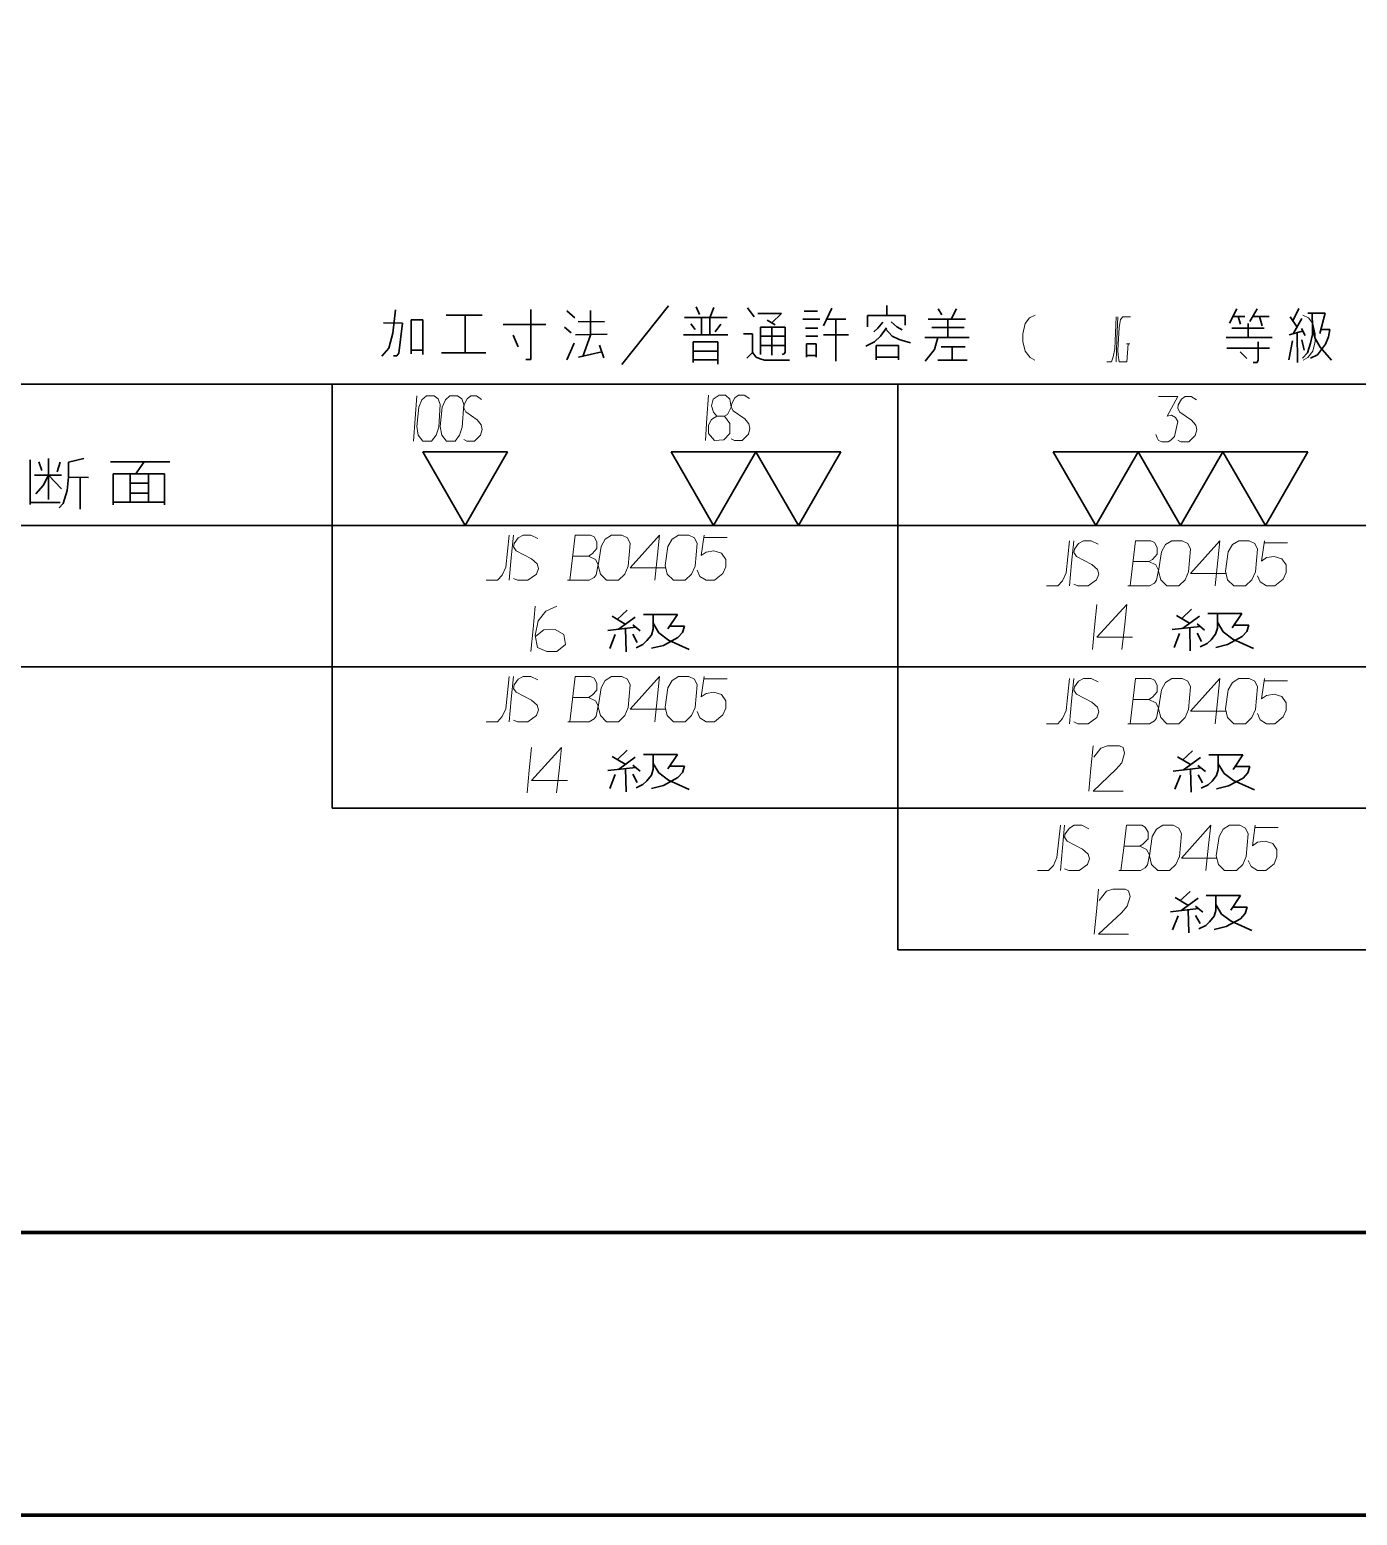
# Model space of a CAD drawing. Header units: millimetres. Extents: x 1333 to 104182, y -62926 to -5704.
# Drawn here: x 49239.3 to 49333.2, y -62915.6 to -62810.5 of the extents above; entities that cross this region are included whole.
import ezdxf

# ---------------------------------------------------------------- set-up
doc = ezdxf.new("R2010")
doc.units = ezdxf.units.MM
doc.header["$LTSCALE"] = 0.5
doc.layers.add('11', color=3, linetype='Continuous')

msp = doc.modelspace()

# ---------------------------------------------------------------- linework, layer by layer
at = {"color": 7, "lineweight": 35, "ltscale": 0.020655}
msp.add_line((49265.224, -62830.314), (49265.034, -62831.955), dxfattribs=at)
at = {"color": 7, "lineweight": 35, "ltscale": 0.044147}
msp.add_line((49274.787, -62830.284), (49274.787, -62833.816), dxfattribs=at)
at = {"color": 7, "lineweight": 35, "ltscale": 0.009588}
msp.add_line((49277.331, -62830.372), (49277.901, -62830.885), dxfattribs=at)
at = {"color": 7, "lineweight": 35, "ltscale": 0.021799}
msp.add_line((49279.012, -62830.358), (49279.012, -62832.101), dxfattribs=at)
at = {"color": 7, "lineweight": 35, "ltscale": 0.066172}
msp.add_line((49281.235, -62834.182), (49284.525, -62830.035), dxfattribs=at)
at = {"color": 7, "lineweight": 35, "ltscale": 0.007379}
msp.add_line((49286.485, -62830.109), (49286.718, -62830.651), dxfattribs=at)
at = {"color": 7, "lineweight": 35, "ltscale": 0.008807}
msp.add_line((49287.727, -62830.138), (49287.479, -62830.797), dxfattribs=at)
at = {"color": 7, "lineweight": 35, "ltscale": 0.009663}
msp.add_line((49290.111, -62830.182), (49290.579, -62830.797), dxfattribs=at)
at = {"color": 7, "lineweight": 35, "ltscale": 0.020654}
msp.add_line((49290.856, -62830.563), (49292.508, -62830.563), dxfattribs=at)
at = {"color": 7, "lineweight": 35, "ltscale": 0.011899}
msp.add_line((49292.508, -62830.563), (49291.836, -62831.236), dxfattribs=at)
at = {"color": 7, "lineweight": 35, "ltscale": 0.011804}
msp.add_line((49294.121, -62830.396), (49295.065, -62830.396), dxfattribs=at)
at = {"color": 7, "lineweight": 35, "ltscale": 0.01708}
msp.add_line((49296.073, -62830.198), (49295.488, -62831.432), dxfattribs=at)
at = {"color": 7, "lineweight": 35, "ltscale": 0.008563}
msp.add_line((49299.958, -62830.008), (49299.958, -62830.693), dxfattribs=at)
at = {"color": 7, "lineweight": 35, "ltscale": 0.006218}
msp.add_line((49303.609, -62830.234), (49303.87, -62830.657), dxfattribs=at)
at = {"color": 7, "lineweight": 35, "ltscale": 0.010119}
msp.add_line((49304.895, -62830.252), (49304.527, -62830.973), dxfattribs=at)
at = {"color": 7, "lineweight": 35, "ltscale": 0.014202}
msp.add_line((49324.713, -62830.241), (49324.203, -62831.256), dxfattribs=at)
at = {"color": 7, "lineweight": 35, "ltscale": 0.01294}
msp.add_line((49326.168, -62830.241), (49325.646, -62831.135), dxfattribs=at)
at = {"color": 7, "lineweight": 35, "ltscale": 0.011516}
msp.add_line((49329.116, -62830.221), (49328.704, -62831.045), dxfattribs=at)
at = {"color": 7, "lineweight": 35, "ltscale": 0.015417}
msp.add_line((49329.737, -62830.543), (49330.97, -62830.543), dxfattribs=at)
at = {"color": 7, "lineweight": 35, "ltscale": 0.012437}
msp.add_line((49330.058, -62830.543), (49330.068, -62831.537), dxfattribs=at)
at = {"color": 7, "lineweight": 35, "ltscale": 0.018595}
msp.add_line((49330.97, -62830.543), (49330.586, -62831.98), dxfattribs=at)
at = {"color": 7, "lineweight": 35, "ltscale": 0.016825}
msp.add_line((49264.376, -62831.222), (49265.721, -62831.252), dxfattribs=at)
at = {"color": 7, "lineweight": 35, "ltscale": 0.026786}
msp.add_line((49265.721, -62831.252), (49265.443, -62833.376), dxfattribs=at)
at = {"color": 7, "lineweight": 35, "ltscale": 0.030225}
msp.add_line((49266.336, -62833.435), (49266.336, -62831.017), dxfattribs=at)
at = {"color": 7, "lineweight": 35, "ltscale": 0.010229}
for p, q in [((49266.336, -62831.017), (49267.154, -62831.017)), ((49266.336, -62833.171), (49267.154, -62833.171))]:
    msp.add_line(p, q, dxfattribs=at)
at = {"color": 7, "lineweight": 35, "ltscale": 0.030591}
msp.add_line((49267.154, -62831.017), (49267.154, -62833.464), dxfattribs=at)
at = {"color": 7, "lineweight": 35, "ltscale": 0.031799}
msp.add_line((49268.806, -62830.695), (49271.35, -62830.695), dxfattribs=at)
at = {"color": 7, "lineweight": 35, "ltscale": 0.033154}
msp.add_line((49270.152, -62830.695), (49270.152, -62833.347), dxfattribs=at)
at = {"color": 7, "lineweight": 35, "ltscale": 0.037646}
msp.add_line((49272.828, -62831.354), (49275.839, -62831.354), dxfattribs=at)
at = {"color": 7, "lineweight": 35, "ltscale": 0.007779}
msp.add_line((49277.17, -62831.53), (49277.638, -62831.94), dxfattribs=at)
at = {"color": 7, "lineweight": 35, "ltscale": 0.023221}
msp.add_line((49278.135, -62831.134), (49279.993, -62831.164), dxfattribs=at)
at = {"color": 7, "lineweight": 35, "ltscale": 0.037671}
msp.add_line((49285.651, -62830.863), (49288.665, -62830.863), dxfattribs=at)
at = {"color": 7, "lineweight": 35, "ltscale": 0.006379}
msp.add_line((49286.104, -62831.296), (49286.412, -62831.703), dxfattribs=at)
at = {"color": 7, "lineweight": 35, "ltscale": 0.015274}
for p, q in [((49286.866, -62830.863), (49286.866, -62832.085)), ((49287.44, -62830.863), (49287.44, -62832.085))]:
    msp.add_line(p, q, dxfattribs=at)
at = {"color": 7, "lineweight": 35, "ltscale": 0.008333}
msp.add_line((49288.219, -62831.335), (49287.825, -62831.872), dxfattribs=at)
at = {"color": 7, "lineweight": 35, "ltscale": 0.021924}
for p, q in [((49291.027, -62831.532), (49292.781, -62831.532)), ((49291.027, -62832.163), (49292.781, -62832.163)), ((49291.027, -62832.839), (49292.781, -62832.839))]:
    msp.add_line(p, q, dxfattribs=at)
at = {"color": 7, "lineweight": 35, "ltscale": 0.024112}
msp.add_line((49291.027, -62833.461), (49291.027, -62831.532), dxfattribs=at)
at = {"color": 7, "lineweight": 35, "ltscale": 0.008191}
msp.add_line((49291.494, -62831.039), (49292.061, -62831.367), dxfattribs=at)
at = {"color": 7, "lineweight": 35, "ltscale": 0.024789}
msp.add_line((49291.836, -62831.532), (49291.836, -62833.515), dxfattribs=at)
at = {"color": 7, "lineweight": 35, "ltscale": 0.022086}
msp.add_line((49292.781, -62831.532), (49292.781, -62833.298), dxfattribs=at)
at = {"color": 7, "lineweight": 35, "ltscale": 0.014954}
msp.add_line((49294.031, -62830.982), (49295.227, -62830.982), dxfattribs=at)
at = {"color": 7, "lineweight": 35, "ltscale": 0.010791}
for p, q in [((49294.219, -62831.604), (49295.083, -62831.604)), ((49294.229, -62832.181), (49295.092, -62832.181))]:
    msp.add_line(p, q, dxfattribs=at)
at = {"color": 7, "lineweight": 35, "ltscale": 0.017163}
msp.add_line((49295.707, -62830.971), (49297.08, -62830.971), dxfattribs=at)
at = {"color": 7, "lineweight": 35, "ltscale": 0.037097}
msp.add_line((49296.36, -62830.971), (49296.36, -62833.938), dxfattribs=at)
at = {"color": 7, "lineweight": 35, "ltscale": 0.033508}
msp.add_line((49298.59, -62830.703), (49301.271, -62830.703), dxfattribs=at)
at = {"color": 7, "lineweight": 35, "ltscale": 0.010254}
msp.add_line((49298.59, -62831.523), (49298.59, -62830.703), dxfattribs=at)
at = {"color": 7, "lineweight": 35, "ltscale": 0.004706}
msp.add_line((49299.329, -62831.604), (49299.049, -62831.856), dxfattribs=at)
at = {"color": 7, "lineweight": 35, "ltscale": 0.006944}
msp.add_line((49299.688, -62831.18), (49299.329, -62831.604), dxfattribs=at)
at = {"color": 7, "lineweight": 35, "ltscale": 0.008876}
msp.add_line((49299.94, -62831.586), (49299.526, -62832.163), dxfattribs=at)
at = {"color": 7, "lineweight": 35, "ltscale": 0.008722}
msp.add_line((49299.881, -62831.667), (49300.353, -62832.181), dxfattribs=at)
at = {"color": 7, "lineweight": 35, "ltscale": 0.006856}
msp.add_line((49300.272, -62831.153), (49300.677, -62831.523), dxfattribs=at)
at = {"color": 7, "lineweight": 35, "ltscale": 0.005335}
msp.add_line((49300.677, -62831.523), (49301.055, -62831.721), dxfattribs=at)
at = {"color": 7, "lineweight": 35, "ltscale": 0.008789}
msp.add_line((49301.271, -62830.703), (49301.271, -62831.406), dxfattribs=at)
at = {"color": 7, "lineweight": 35, "ltscale": 0.032825}
msp.add_line((49302.899, -62830.964), (49305.525, -62830.964), dxfattribs=at)
at = {"color": 7, "lineweight": 35, "ltscale": 0.028784}
msp.add_line((49303.141, -62831.55), (49305.444, -62831.55), dxfattribs=at)
at = {"color": 7, "lineweight": 35, "ltscale": 0.016113}
msp.add_line((49304.293, -62830.991), (49304.293, -62832.28), dxfattribs=at)
at = {"color": 7, "lineweight": 35, "ltscale": 0.028455}
msp.add_line((49324.373, -62831.618), (49326.649, -62831.618), dxfattribs=at)
at = {"color": 7, "lineweight": 35, "ltscale": 0.010633}
msp.add_line((49324.445, -62830.775), (49325.295, -62830.784), dxfattribs=at)
at = {"color": 7, "lineweight": 35, "ltscale": 0.006978}
msp.add_line((49324.824, -62830.779), (49324.974, -62831.316), dxfattribs=at)
at = {"color": 7, "lineweight": 35, "ltscale": 0.012183}
msp.add_line((49325.516, -62831.286), (49325.516, -62832.261), dxfattribs=at)
at = {"color": 7, "lineweight": 35, "ltscale": 0.014575}
msp.add_line((49325.844, -62830.795), (49327.01, -62830.794), dxfattribs=at)
at = {"color": 7, "lineweight": 35, "ltscale": 0.008305}
msp.add_line((49326.338, -62830.795), (49326.508, -62831.437), dxfattribs=at)
at = {"color": 7, "lineweight": 35, "ltscale": 0.010969}
msp.add_line((49328.503, -62830.804), (49328.985, -62831.537), dxfattribs=at)
at = {"color": 7, "lineweight": 35, "ltscale": 0.015061}
msp.add_line((49329.316, -62830.914), (49328.734, -62831.969), dxfattribs=at)
at = {"color": 7, "lineweight": 35, "ltscale": 0.006849}
msp.add_line((49329.306, -62831.628), (49329.546, -62832.12), dxfattribs=at)
at = {"color": 7, "lineweight": 35, "ltscale": 0.006531}
msp.add_line((49330.068, -62831.537), (49330.068, -62832.06), dxfattribs=at)
at = {"color": 7, "lineweight": 35, "ltscale": 0.009809}
msp.add_line((49330.068, -62831.537), (49330.249, -62832.301), dxfattribs=at)
at = {"color": 7, "lineweight": 35, "ltscale": 0.013815}
msp.add_line((49265.034, -62831.955), (49264.756, -62833.025), dxfattribs=at)
at = {"color": 7, "lineweight": 35, "ltscale": 0.011397}
msp.add_line((49273.53, -62832.101), (49273.895, -62832.937), dxfattribs=at)
at = {"color": 7, "lineweight": 35, "ltscale": 0.016069}
msp.add_line((49277.331, -62833.845), (49277.858, -62832.673), dxfattribs=at)
at = {"color": 7, "lineweight": 35, "ltscale": 0.027969}
msp.add_line((49280.182, -62832.043), (49277.945, -62832.072), dxfattribs=at)
at = {"color": 7, "lineweight": 35, "ltscale": 0.020044}
msp.add_line((49279.012, -62832.101), (49278.471, -62833.611), dxfattribs=at)
at = {"color": 7, "lineweight": 35, "ltscale": 0.039233}
msp.add_line((49285.59, -62832.085), (49288.729, -62832.085), dxfattribs=at)
at = {"color": 7, "lineweight": 35, "ltscale": 0.021753}
for p, q in [((49286.28, -62832.585), (49288.02, -62832.585)), ((49286.28, -62833.245), (49288.02, -62833.245)), ((49286.28, -62833.845), (49288.02, -62833.845))]:
    msp.add_line(p, q, dxfattribs=at)
at = {"color": 7, "lineweight": 35, "ltscale": 0.018134}
msp.add_line((49286.28, -62834.036), (49286.28, -62832.585), dxfattribs=at)
at = {"color": 7, "lineweight": 35, "ltscale": 0.019601}
msp.add_line((49288.02, -62832.585), (49288.02, -62834.153), dxfattribs=at)
at = {"color": 7, "lineweight": 35, "ltscale": 0.008044}
for p, q in [((49289.833, -62832.014), (49290.476, -62832.014)), ((49239.986, -62841.064), (49240.198, -62841.672))]:
    msp.add_line(p, q, dxfattribs=at)
at = {"color": 7, "lineweight": 35, "ltscale": 0.016486}
msp.add_line((49290.476, -62832.014), (49290.476, -62833.332), dxfattribs=at)
at = {"color": 7, "lineweight": 35, "ltscale": 0.008545}
for p, q in [((49294.283, -62832.713), (49294.966, -62832.713)), ((49294.283, -62833.551), (49294.966, -62833.551))]:
    msp.add_line(p, q, dxfattribs=at)
at = {"color": 7, "lineweight": 35, "ltscale": 0.011942}
for p, q in [((49294.283, -62833.668), (49294.283, -62832.713)), ((49294.966, -62832.713), (49294.966, -62833.668))]:
    msp.add_line(p, q, dxfattribs=at)
at = {"color": 7, "lineweight": 35, "ltscale": 0.022253}
msp.add_line((49295.488, -62832.082), (49297.268, -62832.082), dxfattribs=at)
at = {"color": 7, "lineweight": 35, "ltscale": 0.008548}
msp.add_line((49299.103, -62832.577), (49298.492, -62832.884), dxfattribs=at)
at = {"color": 7, "lineweight": 35, "ltscale": 0.007402}
msp.add_line((49299.526, -62832.163), (49299.103, -62832.577), dxfattribs=at)
at = {"color": 7, "lineweight": 35, "ltscale": 0.0066}
msp.add_line((49300.353, -62832.181), (49300.831, -62832.406), dxfattribs=at)
at = {"color": 7, "lineweight": 35, "ltscale": 0.010672}
msp.add_line((49300.831, -62832.406), (49301.649, -62832.649), dxfattribs=at)
at = {"color": 7, "lineweight": 35, "ltscale": 0.039124}
msp.add_line((49302.665, -62832.28), (49305.794, -62832.28), dxfattribs=at)
at = {"color": 7, "lineweight": 35, "ltscale": 0.0108}
msp.add_line((49303.583, -62832.28), (49303.339, -62833.109), dxfattribs=at)
at = {"color": 7, "lineweight": 35, "ltscale": 0.040857}
msp.add_line((49323.961, -62832.261), (49327.23, -62832.261), dxfattribs=at)
at = {"color": 7, "lineweight": 35, "ltscale": 0.015826}
msp.add_line((49326.228, -62832.572), (49326.228, -62833.839), dxfattribs=at)
at = {"color": 7, "lineweight": 35, "ltscale": 0.017145}
msp.add_line((49328.665, -62832.512), (49328.403, -62833.859), dxfattribs=at)
at = {"color": 7, "lineweight": 35, "ltscale": 0.013172}
msp.add_line((49328.423, -62832.09), (49329.436, -62831.799), dxfattribs=at)
at = {"color": 7, "lineweight": 35, "ltscale": 0.026301}
msp.add_line((49328.996, -62831.925), (49329.015, -62834.029), dxfattribs=at)
at = {"color": 7, "lineweight": 35, "ltscale": 0.009481}
msp.add_line((49329.326, -62832.422), (49329.476, -62833.165), dxfattribs=at)
at = {"color": 7, "lineweight": 35, "ltscale": 0.008778}
msp.add_line((49329.927, -62832.673), (49329.727, -62833.346), dxfattribs=at)
at = {"color": 7, "lineweight": 35, "ltscale": 0.007862}
msp.add_line((49330.068, -62832.06), (49329.927, -62832.673), dxfattribs=at)
at = {"color": 7, "lineweight": 35, "ltscale": 0.009214}
msp.add_line((49330.249, -62832.301), (49330.609, -62832.944), dxfattribs=at)
at = {"color": 7, "lineweight": 35, "ltscale": 0.011668}
msp.add_line((49330.99, -62832.743), (49330.439, -62833.497), dxfattribs=at)
at = {"color": 7, "lineweight": 35, "ltscale": 0.007922}
msp.add_line((49330.657, -62831.712), (49331.291, -62831.712), dxfattribs=at)
at = {"color": 7, "lineweight": 35, "ltscale": 0.006974}
msp.add_line((49331.211, -62832.231), (49330.99, -62832.743), dxfattribs=at)
at = {"color": 7, "lineweight": 35, "ltscale": 0.006559}
msp.add_line((49331.291, -62831.712), (49331.211, -62832.231), dxfattribs=at)
at = {"color": 7, "lineweight": 35, "ltscale": 0.009468}
msp.add_line((49264.756, -62833.025), (49264.259, -62833.596), dxfattribs=at)
at = {"color": 7, "lineweight": 35, "ltscale": 0.00293}
msp.add_line((49265.312, -62833.567), (49265.078, -62833.567), dxfattribs=at)
at = {"color": 7, "lineweight": 35, "ltscale": 0.002891}
msp.add_line((49265.443, -62833.376), (49265.312, -62833.567), dxfattribs=at)
at = {"color": 7, "lineweight": 35, "ltscale": 0.039294}
msp.add_line((49268.47, -62833.347), (49271.614, -62833.347), dxfattribs=at)
at = {"color": 7, "lineweight": 35, "ltscale": 0.021238}
msp.add_line((49278.15, -62833.67), (49279.802, -62833.274), dxfattribs=at)
at = {"color": 7, "lineweight": 35, "ltscale": 0.011819}
msp.add_line((49279.656, -62832.805), (49279.963, -62833.699), dxfattribs=at)
at = {"color": 7, "lineweight": 35, "ltscale": 0.007115}
msp.add_line((49290.476, -62833.332), (49290.074, -62833.735), dxfattribs=at)
at = {"color": 7, "lineweight": 35, "ltscale": 0.005093}
msp.add_line((49290.476, -62833.332), (49290.725, -62833.655), dxfattribs=at)
at = {"color": 7, "lineweight": 35, "ltscale": 0.003764}
msp.add_line((49290.725, -62833.655), (49291.003, -62833.772), dxfattribs=at)
at = {"color": 7, "lineweight": 35, "ltscale": 0.004227}
msp.add_line((49291.003, -62833.772), (49291.325, -62833.875), dxfattribs=at)
at = {"color": 7, "lineweight": 35, "ltscale": 0.001934}
msp.add_line((49292.704, -62833.432), (49292.554, -62833.472), dxfattribs=at)
at = {"color": 7, "lineweight": 35, "ltscale": 0.001928}
msp.add_line((49292.781, -62833.298), (49292.704, -62833.432), dxfattribs=at)
at = {"color": 7, "lineweight": 35, "ltscale": 0.019666}
for p, q in [((49299.211, -62832.83), (49300.785, -62832.83)), ((49299.211, -62833.659), (49300.785, -62833.659))]:
    msp.add_line(p, q, dxfattribs=at)
at = {"color": 7, "lineweight": 35, "ltscale": 0.012732}
msp.add_line((49299.211, -62833.848), (49299.211, -62832.83), dxfattribs=at)
at = {"color": 7, "lineweight": 35, "ltscale": 0.012845}
msp.add_line((49300.785, -62832.83), (49300.785, -62833.857), dxfattribs=at)
at = {"color": 7, "lineweight": 35, "ltscale": 0.01322}
msp.add_line((49303.339, -62833.109), (49302.683, -62833.938), dxfattribs=at)
at = {"color": 7, "lineweight": 35, "ltscale": 0.021021}
msp.add_line((49303.816, -62832.92), (49305.498, -62832.92), dxfattribs=at)
at = {"color": 7, "lineweight": 35, "ltscale": 0.011719}
msp.add_line((49304.581, -62832.92), (49304.581, -62833.857), dxfattribs=at)
at = {"color": 7, "lineweight": 35, "ltscale": 0.037598}
msp.add_line((49324.022, -62833.015), (49327.03, -62833.015), dxfattribs=at)
at = {"color": 7, "lineweight": 35, "ltscale": 0.00834}
msp.add_line((49325.425, -62833.758), (49324.964, -62833.276), dxfattribs=at)
at = {"color": 7, "lineweight": 35, "ltscale": 0.006581}
msp.add_line((49329.727, -62833.346), (49329.376, -62833.738), dxfattribs=at)
at = {"color": 7, "lineweight": 35, "ltscale": 0.00696}
msp.add_line((49330.439, -62833.497), (49329.937, -62833.738), dxfattribs=at)
at = {"color": 7, "lineweight": 35, "ltscale": 0.01548}
msp.add_line((49330.609, -62832.944), (49331.421, -62833.879), dxfattribs=at)
at = {"color": 7, "lineweight": 35, "ltscale": 0.004382}
msp.add_line((49274.787, -62833.816), (49274.436, -62833.816), dxfattribs=at)
at = {"color": 7, "lineweight": 35, "ltscale": 0.022107}
msp.add_line((49291.325, -62833.875), (49293.093, -62833.875), dxfattribs=at)
at = {"color": 7, "lineweight": 35, "ltscale": 0.025977}
msp.add_line((49303.564, -62833.866), (49305.642, -62833.866), dxfattribs=at)
at = {"color": 7, "lineweight": 35, "ltscale": 0.003699}
msp.add_line((49326.172, -62834.046), (49325.877, -62834.046), dxfattribs=at)
at = {"color": 7, "lineweight": 35, "ltscale": 0.002686}
msp.add_line((49326.228, -62833.839), (49326.172, -62834.046), dxfattribs=at)
at = {"color": 7, "lineweight": 35}
for p, q in [((49180.743, -62835.561), (49421.099, -62835.561)), ((49180.743, -62845.561), (49420.743, -62845.561)), ((49220.743, -62855.561), (49260.743, -62855.561)), ((49260.743, -62855.561), (49420.743, -62855.561)), ((49260.743, -62865.561), (49300.743, -62865.561)), ((49420.743, -62865.561), (49300.743, -62865.561)), ((49300.743, -62875.561), (49340.743, -62875.561)), ((49700.743, -62895.561), (49180.743, -62895.561))]:
    msp.add_line(p, q, dxfattribs=at)
at = {"color": 7, "lineweight": 35, "ltscale": 0.25}
msp.add_line((49260.743, -62855.561), (49260.743, -62835.561), dxfattribs=at)
at = {"color": 7, "lineweight": 35, "ltscale": 0.375}
msp.add_line((49300.743, -62835.561), (49300.743, -62865.561), dxfattribs=at)
at = {"color": 7, "lineweight": 35, "ltscale": 0.039401}
msp.add_line((49239.385, -62840.923), (49239.385, -62844.075), dxfattribs=at)
at = {"color": 7, "lineweight": 35, "ltscale": 0.036154}
msp.add_line((49240.68, -62843.718), (49240.68, -62840.826), dxfattribs=at)
at = {"color": 7, "lineweight": 35, "ltscale": 0.008754}
msp.add_line((49241.491, -62841.086), (49241.296, -62841.759), dxfattribs=at)
at = {"color": 7, "lineweight": 35, "ltscale": 0.013877}
msp.add_line((49243.18, -62840.831), (49242.097, -62841.075), dxfattribs=at)
at = {"color": 7, "lineweight": 35, "ltscale": 0.013495}
msp.add_line((49242.097, -62841.075), (49242.097, -62842.155), dxfattribs=at)
at = {"color": 7, "lineweight": 35, "ltscale": 0.052246}
msp.add_line((49245.069, -62841.07), (49249.249, -62841.07), dxfattribs=at)
at = {"color": 7, "lineweight": 35, "ltscale": 0.013246}
msp.add_line((49247.446, -62841.07), (49246.823, -62841.927), dxfattribs=at)
at = {"color": 7, "lineweight": 35, "ltscale": 0.074999}
for p, q in [((49270.15, -62845.561), (49267.15, -62840.365)), ((49270.15, -62845.561), (49267.15, -62840.365)), ((49273.15, -62840.365), (49270.15, -62845.561)), ((49273.15, -62840.365), (49270.15, -62845.561)), ((49287.712, -62845.561), (49284.712, -62840.365)), ((49287.712, -62845.561), (49284.712, -62840.365)), ((49290.712, -62840.365), (49287.712, -62845.561)), ((49290.712, -62840.365), (49287.712, -62845.561)), ((49293.712, -62845.561), (49290.712, -62840.365)), ((49293.712, -62845.561), (49290.712, -62840.365)), ((49296.712, -62840.365), (49293.712, -62845.561)), ((49296.712, -62840.365), (49293.712, -62845.561)), ((49314.743, -62845.561), (49311.743, -62840.365)), ((49314.743, -62845.561), (49311.743, -62840.365)), ((49317.743, -62840.365), (49314.743, -62845.561)), ((49317.743, -62840.365), (49314.743, -62845.561)), ((49320.743, -62845.561), (49317.743, -62840.365)), ((49320.743, -62845.561), (49317.743, -62840.365)), ((49323.743, -62840.365), (49320.743, -62845.561)), ((49323.743, -62840.365), (49320.743, -62845.561)), ((49326.743, -62845.561), (49323.743, -62840.365)), ((49326.743, -62845.561), (49323.743, -62840.365)), ((49329.743, -62840.365), (49326.743, -62845.561)), ((49329.743, -62840.365), (49326.743, -62845.561))]:
    msp.add_line(p, q, dxfattribs=at)
at = {"color": 7, "lineweight": 35, "ltscale": 0.075}
for p, q in [((49267.15, -62840.365), (49273.15, -62840.365)), ((49267.15, -62840.365), (49273.15, -62840.365)), ((49284.712, -62840.365), (49290.712, -62840.365)), ((49284.712, -62840.365), (49290.712, -62840.365)), ((49290.712, -62840.365), (49296.712, -62840.365)), ((49290.712, -62840.365), (49296.712, -62840.365)), ((49311.743, -62840.365), (49317.743, -62840.365)), ((49311.743, -62840.365), (49317.743, -62840.365)), ((49317.743, -62840.365), (49323.743, -62840.365)), ((49317.743, -62840.365), (49323.743, -62840.365)), ((49323.743, -62840.365), (49329.743, -62840.365)), ((49323.743, -62840.365), (49329.743, -62840.365))]:
    msp.add_line(p, q, dxfattribs=at)
at = {"color": 7, "lineweight": 35, "ltscale": 0.024097}
msp.add_line((49239.677, -62841.997), (49241.605, -62841.997), dxfattribs=at)
at = {"color": 7, "lineweight": 35, "ltscale": 0.010407}
msp.add_line((49240.68, -62841.997), (49240.294, -62842.735), dxfattribs=at)
at = {"color": 7, "lineweight": 35, "ltscale": 0.016811}
msp.add_line((49240.68, -62841.997), (49241.599, -62842.979), dxfattribs=at)
at = {"color": 7, "lineweight": 35, "ltscale": 0.011616}
msp.add_line((49242.097, -62842.155), (49241.984, -62843.077), dxfattribs=at)
at = {"color": 7, "lineweight": 35, "ltscale": 0.017666}
msp.add_line((49242.097, -62842.155), (49243.51, -62842.176), dxfattribs=at)
at = {"color": 7, "lineweight": 35, "ltscale": 0.027921}
msp.add_line((49242.91, -62842.167), (49242.91, -62844.401), dxfattribs=at)
at = {"color": 7, "lineweight": 35, "ltscale": 0.045276}
for p, q in [((49245.248, -62841.911), (49248.87, -62841.911)), ((49245.248, -62843.912), (49248.87, -62843.912))]:
    msp.add_line(p, q, dxfattribs=at)
at = {"color": 7, "lineweight": 35, "ltscale": 0.027261}
msp.add_line((49245.248, -62844.091), (49245.248, -62841.911), dxfattribs=at)
at = {"color": 7, "lineweight": 35, "ltscale": 0.025024}
for p, q in [((49246.439, -62841.911), (49246.439, -62843.912)), ((49247.754, -62841.911), (49247.754, -62843.912))]:
    msp.add_line(p, q, dxfattribs=at)
at = {"color": 7, "lineweight": 35, "ltscale": 0.027399}
msp.add_line((49248.87, -62841.911), (49248.87, -62844.102), dxfattribs=at)
at = {"color": 7, "lineweight": 35, "ltscale": 0.00969}
msp.add_line((49240.294, -62842.735), (49239.781, -62843.316), dxfattribs=at)
at = {"color": 7, "lineweight": 35, "ltscale": 0.012229}
msp.add_line((49241.984, -62843.077), (49241.708, -62844.016), dxfattribs=at)
at = {"color": 7, "lineweight": 35, "ltscale": 0.016443}
for p, q in [((49246.439, -62842.572), (49247.754, -62842.572)), ((49246.439, -62843.267), (49247.754, -62843.267))]:
    msp.add_line(p, q, dxfattribs=at)
at = {"color": 7, "lineweight": 35, "ltscale": 0.026526}
msp.add_line((49239.385, -62843.94), (49241.507, -62843.94), dxfattribs=at)
at = {"color": 7, "lineweight": 35, "ltscale": 0.005127}
msp.add_line((49241.708, -62844.016), (49241.42, -62844.308), dxfattribs=at)
at = {"color": 7, "lineweight": 35, "ltscale": 0.012225}
for p, q in [((49281.612, -62851.553), (49280.897, -62852.221)), ((49321.522, -62851.488), (49320.807, -62852.156)), ((49281.612, -62861.463), (49280.897, -62862.131)), ((49321.587, -62861.496), (49320.873, -62862.163))]:
    msp.add_line(p, q, dxfattribs=at)
at = {"color": 7, "lineweight": 35, "ltscale": 0.013339}
for p, q in [((49280.551, -62851.982), (49281.464, -62852.534)), ((49320.527, -62861.924), (49321.44, -62862.476)), ((49320.351, -62871.872), (49321.264, -62872.424))]:
    msp.add_line(p, q, dxfattribs=at)
at = {"color": 7, "lineweight": 35, "ltscale": 0.018495}
for p, q in [((49282.179, -62852.039), (49280.979, -62852.905)), ((49282.179, -62861.949), (49280.979, -62862.815)), ((49322.155, -62861.982), (49320.955, -62862.847)), ((49321.979, -62871.93), (49320.779, -62872.795))]:
    msp.add_line(p, q, dxfattribs=at)
at = {"color": 7, "lineweight": 35, "ltscale": 0.008484}
for p, q in [((49281.999, -62852.592), (49282.525, -62853.02)), ((49321.909, -62852.526), (49322.435, -62852.955)), ((49281.999, -62862.502), (49282.525, -62862.93)), ((49321.798, -62872.482), (49322.325, -62872.911))]:
    msp.add_line(p, q, dxfattribs=at)
at = {"color": 7, "lineweight": 35, "ltscale": 0.030115}
for p, q in [((49282.763, -62851.85), (49285.172, -62851.85)), ((49322.673, -62851.785), (49325.083, -62851.785)), ((49282.763, -62861.76), (49285.172, -62861.76)), ((49322.739, -62861.792), (49325.148, -62861.792))]:
    msp.add_line(p, q, dxfattribs=at)
at = {"color": 7, "lineweight": 35, "ltscale": 0.013083}
for p, q in [((49283.437, -62851.85), (49283.437, -62852.897)), ((49323.348, -62851.785), (49323.348, -62852.831)), ((49283.437, -62861.76), (49283.437, -62862.807)), ((49323.413, -62861.792), (49323.413, -62862.839)), ((49323.238, -62871.74), (49323.238, -62872.787))]:
    msp.add_line(p, q, dxfattribs=at)
at = {"color": 7, "lineweight": 35, "ltscale": 0.009837}
for p, q in [((49283.437, -62852.476), (49283.84, -62853.152)), ((49283.437, -62862.386), (49283.84, -62863.062)), ((49323.413, -62862.419), (49323.816, -62863.095))]:
    msp.add_line(p, q, dxfattribs=at)
at = {"color": 7, "lineweight": 35, "ltscale": 0.01536}
for p, q in [((49285.172, -62851.85), (49284.49, -62852.872)), ((49285.172, -62861.76), (49284.49, -62862.782))]:
    msp.add_line(p, q, dxfattribs=at)
at = {"color": 7, "lineweight": 35, "ltscale": 0.013049}
for p, q in [((49284.622, -62852.674), (49285.666, -62852.674)), ((49324.533, -62852.609), (49325.577, -62852.609)), ((49284.622, -62862.584), (49285.666, -62862.584)), ((49324.597, -62862.617), (49325.641, -62862.617)), ((49324.422, -62872.565), (49325.466, -62872.565))]:
    msp.add_line(p, q, dxfattribs=at)
at = {"color": 7, "lineweight": 35, "ltscale": 0.005858}
for p, q in [((49285.666, -62852.674), (49285.518, -62853.119)), ((49285.666, -62862.584), (49285.518, -62863.029)), ((49325.641, -62862.617), (49325.494, -62863.062))]:
    msp.add_line(p, q, dxfattribs=at)
at = {"color": 7, "lineweight": 35, "ltscale": 0.024936}
for p, q in [((49320.149, -62852.922), (49322.131, -62852.7)), ((49320.039, -62872.878), (49322.021, -62872.655))]:
    msp.add_line(p, q, dxfattribs=at)
at = {"color": 7, "lineweight": 35, "ltscale": 0.013337}
for p, q in [((49320.461, -62851.917), (49321.375, -62852.469)), ((49280.551, -62861.892), (49281.464, -62862.444))]:
    msp.add_line(p, q, dxfattribs=at)
at = {"color": 7, "lineweight": 35, "ltscale": 0.018504}
msp.add_line((49322.09, -62851.974), (49320.889, -62852.839), dxfattribs=at)
at = {"color": 7, "lineweight": 35, "ltscale": 0.009831}
msp.add_line((49323.348, -62852.411), (49323.751, -62853.087), dxfattribs=at)
at = {"color": 7, "lineweight": 35, "ltscale": 0.015353}
msp.add_line((49325.083, -62851.785), (49324.401, -62852.807), dxfattribs=at)
at = {"color": 7, "lineweight": 35, "ltscale": 0.005862}
msp.add_line((49325.577, -62852.609), (49325.428, -62853.054), dxfattribs=at)
at = {"color": 7, "lineweight": 35, "ltscale": 0.024924}
for p, q in [((49280.239, -62852.987), (49282.22, -62852.765)), ((49280.239, -62862.897), (49282.22, -62862.675)), ((49320.214, -62862.93), (49322.196, -62862.707))]:
    msp.add_line(p, q, dxfattribs=at)
at = {"color": 7, "lineweight": 35, "ltscale": 0.013404}
for p, q in [((49280.765, -62853.267), (49280.371, -62854.265)), ((49320.675, -62853.202), (49320.281, -62854.199)), ((49280.765, -62863.177), (49280.371, -62864.174)), ((49320.741, -62863.21), (49320.346, -62864.207)), ((49320.565, -62873.158), (49320.17, -62874.155))]:
    msp.add_line(p, q, dxfattribs=at)
at = {"color": 7, "lineweight": 35, "ltscale": 0.020496}
for p, q in [((49281.48, -62852.848), (49281.522, -62854.487)), ((49321.39, -62852.783), (49321.432, -62854.422)), ((49281.48, -62862.758), (49281.522, -62864.397)), ((49321.456, -62862.79), (49321.497, -62864.43)), ((49321.28, -62872.738), (49321.322, -62874.378))]:
    msp.add_line(p, q, dxfattribs=at)
at = {"color": 7, "lineweight": 35, "ltscale": 0.008293}
for p, q in [((49282.006, -62853.243), (49282.319, -62853.828)), ((49321.918, -62853.177), (49322.23, -62853.763)), ((49282.006, -62863.152), (49282.319, -62863.738))]:
    msp.add_line(p, q, dxfattribs=at)
at = {"color": 7, "lineweight": 35, "ltscale": 0.004731}
for p, q in [((49282.994, -62853.704), (49282.722, -62853.968)), ((49322.904, -62853.639), (49322.632, -62853.903)), ((49282.994, -62863.614), (49282.722, -62863.878)), ((49322.969, -62863.647), (49322.698, -62863.91)), ((49322.794, -62873.595), (49322.522, -62873.858))]:
    msp.add_line(p, q, dxfattribs=at)
at = {"color": 7, "lineweight": 35, "ltscale": 0.006364}
for p, q in [((49283.314, -62853.308), (49282.994, -62853.704)), ((49283.314, -62863.218), (49282.994, -62863.614))]:
    msp.add_line(p, q, dxfattribs=at)
at = {"color": 7, "lineweight": 35, "ltscale": 0.005373}
for p, q in [((49283.437, -62852.897), (49283.314, -62853.308)), ((49323.348, -62852.831), (49323.225, -62853.243)), ((49283.437, -62862.807), (49283.314, -62863.218))]:
    msp.add_line(p, q, dxfattribs=at)
at = {"color": 7, "lineweight": 35, "ltscale": 0.010659}
for p, q in [((49283.84, -62853.152), (49284.523, -62853.663)), ((49323.751, -62853.087), (49324.433, -62853.598)), ((49283.84, -62863.062), (49284.523, -62863.573)), ((49323.64, -62873.042), (49324.323, -62873.553))]:
    msp.add_line(p, q, dxfattribs=at)
at = {"color": 7, "lineweight": 35, "ltscale": 0.01464}
for p, q in [((49285.189, -62853.482), (49284.161, -62854.042)), ((49285.189, -62863.391), (49284.161, -62863.952))]:
    msp.add_line(p, q, dxfattribs=at)
at = {"color": 7, "lineweight": 35, "ltscale": 0.020157}
for p, q in [((49284.523, -62853.663), (49285.995, -62854.322)), ((49324.433, -62853.598), (49325.905, -62854.257)), ((49284.523, -62863.573), (49285.995, -62864.232))]:
    msp.add_line(p, q, dxfattribs=at)
at = {"color": 7, "lineweight": 35, "ltscale": 0.006121}
for p, q in [((49285.518, -62853.119), (49285.189, -62853.482)), ((49325.428, -62853.054), (49325.099, -62853.416)), ((49285.518, -62863.029), (49285.189, -62863.391)), ((49325.494, -62863.062), (49325.165, -62863.424))]:
    msp.add_line(p, q, dxfattribs=at)
at = {"color": 7, "lineweight": 35, "ltscale": 0.006372}
msp.add_line((49323.225, -62853.243), (49322.904, -62853.639), dxfattribs=at)
at = {"color": 7, "lineweight": 35, "ltscale": 0.014629}
msp.add_line((49325.099, -62853.416), (49324.072, -62853.977), dxfattribs=at)
at = {"color": 7, "lineweight": 35, "ltscale": 0.00685}
for p, q in [((49282.722, -62853.968), (49282.229, -62854.207)), ((49322.632, -62853.903), (49322.139, -62854.142)), ((49282.722, -62863.878), (49282.229, -62864.117)), ((49322.698, -62863.91), (49322.205, -62864.149)), ((49322.522, -62873.858), (49322.029, -62874.097))]:
    msp.add_line(p, q, dxfattribs=at)
at = {"color": 7, "lineweight": 35, "ltscale": 0.010785}
for p, q in [((49284.161, -62854.042), (49283.323, -62854.248)), ((49284.161, -62863.952), (49283.323, -62864.158))]:
    msp.add_line(p, q, dxfattribs=at)
at = {"color": 7, "lineweight": 35, "ltscale": 0.010797}
msp.add_line((49324.072, -62853.977), (49323.233, -62854.183), dxfattribs=at)
at = {"color": 7, "lineweight": 35, "ltscale": 0.125}
for p, q in [((49260.743, -62855.561), (49260.743, -62865.561)), ((49300.743, -62865.561), (49300.743, -62875.561))]:
    msp.add_line(p, q, dxfattribs=at)
at = {"color": 7, "lineweight": 35, "ltscale": 0.015362}
for p, q in [((49325.148, -62861.792), (49324.465, -62862.814)), ((49324.973, -62871.74), (49324.291, -62872.762))]:
    msp.add_line(p, q, dxfattribs=at)
at = {"color": 7, "lineweight": 35, "ltscale": 0.008486}
msp.add_line((49321.974, -62862.534), (49322.501, -62862.963), dxfattribs=at)
at = {"color": 7, "lineweight": 35, "ltscale": 0.00829}
for p, q in [((49321.982, -62863.185), (49322.294, -62863.77)), ((49321.807, -62873.133), (49322.12, -62873.718))]:
    msp.add_line(p, q, dxfattribs=at)
at = {"color": 7, "lineweight": 35, "ltscale": 0.005376}
msp.add_line((49323.413, -62862.839), (49323.29, -62863.251), dxfattribs=at)
at = {"color": 7, "lineweight": 35, "ltscale": 0.010657}
msp.add_line((49323.816, -62863.095), (49324.499, -62863.605), dxfattribs=at)
at = {"color": 7, "lineweight": 35, "ltscale": 0.006362}
for p, q in [((49323.29, -62863.251), (49322.969, -62863.647)), ((49323.114, -62873.199), (49322.794, -62873.595))]:
    msp.add_line(p, q, dxfattribs=at)
at = {"color": 7, "lineweight": 35, "ltscale": 0.010798}
for p, q in [((49324.136, -62863.984), (49323.297, -62864.191)), ((49323.961, -62873.932), (49323.123, -62874.139))]:
    msp.add_line(p, q, dxfattribs=at)
at = {"color": 7, "lineweight": 35, "ltscale": 0.014638}
msp.add_line((49325.165, -62863.424), (49324.136, -62863.984), dxfattribs=at)
at = {"color": 7, "lineweight": 35, "ltscale": 0.020158}
msp.add_line((49324.499, -62863.605), (49325.97, -62864.265), dxfattribs=at)
at = {"color": 7, "lineweight": 35, "ltscale": 0.012234}
msp.add_line((49321.413, -62871.444), (49320.697, -62872.111), dxfattribs=at)
at = {"color": 7, "lineweight": 35, "ltscale": 0.030127}
msp.add_line((49322.563, -62871.74), (49324.973, -62871.74), dxfattribs=at)
at = {"color": 7, "lineweight": 35, "ltscale": 0.009828}
msp.add_line((49323.238, -62872.367), (49323.64, -62873.042), dxfattribs=at)
at = {"color": 7, "lineweight": 35, "ltscale": 0.005859}
msp.add_line((49325.466, -62872.565), (49325.318, -62873.009), dxfattribs=at)
at = {"color": 7, "lineweight": 35, "ltscale": 0.00538}
msp.add_line((49323.238, -62872.787), (49323.114, -62873.199), dxfattribs=at)
at = {"color": 7, "lineweight": 35, "ltscale": 0.014628}
msp.add_line((49324.989, -62873.372), (49323.961, -62873.932), dxfattribs=at)
at = {"color": 7, "lineweight": 35, "ltscale": 0.020169}
msp.add_line((49324.323, -62873.553), (49325.795, -62874.213), dxfattribs=at)
at = {"color": 7, "lineweight": 35, "ltscale": 0.006123}
msp.add_line((49325.318, -62873.009), (49324.989, -62873.372), dxfattribs=at)
at = {"color": 7, "lineweight": 70}
for p, q in [((49700.743, -62895.561), (48088.743, -62895.561)), ((49720.743, -62915.561), (48038.743, -62915.561))]:
    msp.add_line(p, q, dxfattribs=at)
at = {"color": 3}
msp.add_lwpolyline([(48038.743, -61727.561), (49720.743, -61727.561), (49720.743, -62915.561), (48038.743, -62915.561)], close=True, dxfattribs=at)
at = {"color": 7, "lineweight": 13}
for points in [[(49310.465, -62830.681), (49310.065, -62830.881), (49309.745, -62831.281), (49309.585, -62832.001), (49309.585, -62832.561), (49309.745, -62833.241), (49310.105, -62833.681), (49310.425, -62833.881)], [(49316.185, -62830.796), (49316.086, -62833.076), (49315.987, -62833.636), (49315.848, -62833.996), (49315.53, -62833.996)], [(49316.185, -62833.996), (49316.245, -62832.396), (49316.304, -62830.796)], [(49317.038, -62832.716), (49316.939, -62833.996), (49316.403, -62833.996), (49316.324, -62833.516), (49316.304, -62833.156), (49316.403, -62831.556), (49316.503, -62830.996), (49316.661, -62830.796), (49317.197, -62830.796)], [(49329.385, -62830.681), (49329.785, -62830.881), (49330.105, -62831.281), (49330.265, -62832.001), (49330.265, -62832.561), (49330.105, -62833.241), (49329.745, -62833.681), (49329.425, -62833.881)], [(49316.919, -62832.716), (49317.157, -62832.716)], [(49266.717, -62836.405), (49266.609, -62838.005), (49266.5, -62839.605)], [(49270.044, -62839.485), (49270.261, -62839.605), (49270.803, -62839.605), (49271.237, -62839.165), (49271.346, -62838.765), (49271.273, -62838.445), (49270.984, -62838.085), (49270.188, -62837.525), (49270.044, -62837.245), (49270.08, -62837.005), (49270.297, -62836.605), (49270.55, -62836.405), (49270.948, -62836.405), (49271.309, -62836.645)], [(49287.351, -62836.344), (49287.241, -62837.944), (49287.131, -62839.544)], [(49288.487, -62837.824), (49288.707, -62837.704), (49288.963, -62837.184), (49288.853, -62836.624), (49288.56, -62836.344), (49288.121, -62836.344), (49287.681, -62836.624), (49287.571, -62837.104), (49287.718, -62837.544), (49287.937, -62837.824)], [(49288.963, -62839.424), (49289.183, -62839.544), (49289.733, -62839.544), (49290.173, -62839.104), (49290.282, -62838.704), (49290.209, -62838.384), (49289.916, -62838.024), (49289.11, -62837.464), (49288.963, -62837.184), (49289, -62836.944), (49289.22, -62836.544), (49289.476, -62836.344), (49289.879, -62836.344), (49290.246, -62836.584)], [(49319.005, -62839.119), (49319.081, -62839.359), (49319.193, -62839.559), (49319.419, -62839.639), (49319.87, -62839.639), (49320.058, -62839.519), (49320.321, -62839.279), (49320.547, -62838.199), (49320.397, -62837.919), (49320.096, -62837.759), (49319.795, -62837.839), (49320.547, -62836.439), (49319.193, -62836.439)], [(49320.547, -62839.519), (49320.773, -62839.639), (49321.337, -62839.639), (49321.788, -62839.199), (49321.901, -62838.799), (49321.825, -62838.479), (49321.525, -62838.119), (49320.697, -62837.559), (49320.547, -62837.279), (49320.585, -62837.039), (49320.81, -62836.639), (49321.073, -62836.439), (49321.487, -62836.439), (49321.863, -62836.679)], [(49273.257, -62846.241), (49273.011, -62848.521), (49272.765, -62849.081), (49272.42, -62849.441), (49271.632, -62849.441)], [(49273.257, -62849.441), (49273.405, -62847.841), (49273.553, -62846.241)], [(49273.553, -62849.321), (49273.848, -62849.441), (49274.587, -62849.441), (49275.178, -62849.001), (49275.325, -62848.601), (49275.227, -62848.281), (49274.833, -62847.921), (49273.75, -62847.361), (49273.553, -62847.081), (49273.602, -62846.841), (49273.897, -62846.441), (49274.242, -62846.241), (49274.784, -62846.241), (49275.276, -62846.481)], [(49277.393, -62849.441), (49278.92, -62849.441), (49279.265, -62849.241), (49279.412, -62849.041), (49279.56, -62848.321), (49279.363, -62847.961), (49278.871, -62847.721), (49279.117, -62847.561), (49279.461, -62847.201), (49279.461, -62846.721), (49279.265, -62846.361), (49279.018, -62846.241), (49277.935, -62846.241), (49277.738, -62847.841), (49277.541, -62849.441)], [(49283.549, -62849.441), (49283.745, -62847.641), (49283.893, -62846.241), (49281.825, -62848.561), (49284.287, -62848.561)], [(49286.552, -62848.721), (49286.749, -62849.161), (49287.192, -62849.441), (49287.783, -62849.441), (49288.374, -62848.961), (49288.571, -62848.481), (49288.571, -62847.961), (49288.275, -62847.521), (49287.734, -62847.361), (49287.192, -62847.441), (49286.848, -62847.681), (49287.044, -62846.241)], [(49287.044, -62846.401), (49288.669, -62846.401)], [(49312.889, -62846.637), (49312.642, -62848.917), (49312.396, -62849.477), (49312.052, -62849.837), (49311.264, -62849.837)], [(49312.889, -62849.837), (49313.036, -62848.237), (49313.184, -62846.637)], [(49313.184, -62849.717), (49313.48, -62849.837), (49314.218, -62849.837), (49314.809, -62849.397), (49314.957, -62848.997), (49314.858, -62848.677), (49314.464, -62848.317), (49313.381, -62847.757), (49313.184, -62847.477), (49313.233, -62847.237), (49313.529, -62846.837), (49313.873, -62846.637), (49314.415, -62846.637), (49314.908, -62846.877)], [(49317.025, -62849.837), (49318.551, -62849.837), (49318.896, -62849.637), (49319.044, -62849.437), (49319.191, -62848.717), (49318.994, -62848.357), (49318.502, -62848.117), (49318.748, -62847.957), (49319.093, -62847.597), (49319.093, -62847.117), (49318.896, -62846.757), (49318.65, -62846.637), (49317.566, -62846.637), (49317.369, -62848.237), (49317.173, -62849.837)], [(49323.18, -62849.837), (49323.377, -62848.037), (49323.524, -62846.637), (49321.456, -62848.957), (49323.918, -62848.957)], [(49326.183, -62849.117), (49326.38, -62849.557), (49326.824, -62849.837), (49327.414, -62849.837), (49328.005, -62849.357), (49328.202, -62848.877), (49328.202, -62848.357), (49327.907, -62847.917), (49327.365, -62847.757), (49326.824, -62847.837), (49326.479, -62848.077), (49326.676, -62846.637)], [(49326.676, -62846.797), (49328.301, -62846.797)], [(49278.871, -62847.721), (49277.738, -62847.721)], [(49318.502, -62848.117), (49317.369, -62848.117)], [(49275.098, -62851.268), (49274.945, -62852.868), (49274.793, -62854.468)], [(49276.622, -62851.268), (49275.86, -62851.628), (49275.301, -62852.308), (49275.098, -62853.348), (49275.25, -62854.188), (49275.911, -62854.468), (49276.622, -62854.468), (49277.231, -62853.988), (49277.13, -62853.268), (49276.52, -62852.908), (49275.707, -62852.948), (49275.149, -62853.388)], [(49314.815, -62851.144), (49314.663, -62852.744), (49314.511, -62854.344)], [(49316.59, -62854.344), (49316.793, -62852.544), (49316.945, -62851.144), (49314.815, -62853.464), (49317.351, -62853.464)], [(49273.258, -62856.241), (49273.012, -62858.521), (49272.765, -62859.081), (49272.421, -62859.441), (49271.633, -62859.441)], [(49273.258, -62859.441), (49273.405, -62857.841), (49273.553, -62856.241)], [(49273.553, -62859.321), (49273.849, -62859.441), (49274.587, -62859.441), (49275.178, -62859.001), (49275.326, -62858.601), (49275.227, -62858.281), (49274.833, -62857.921), (49273.75, -62857.361), (49273.553, -62857.081), (49273.602, -62856.841), (49273.898, -62856.441), (49274.243, -62856.241), (49274.784, -62856.241), (49275.277, -62856.481)], [(49277.394, -62859.441), (49278.92, -62859.441), (49279.265, -62859.241), (49279.413, -62859.041), (49279.56, -62858.321), (49279.364, -62857.961), (49278.871, -62857.721), (49279.117, -62857.561), (49279.462, -62857.201), (49279.462, -62856.721), (49279.265, -62856.361), (49279.019, -62856.241), (49277.936, -62856.241), (49277.739, -62857.841), (49277.542, -62859.441)], [(49283.549, -62859.441), (49283.746, -62857.641), (49283.894, -62856.241), (49281.826, -62858.561), (49284.288, -62858.561)], [(49286.553, -62858.721), (49286.75, -62859.161), (49287.193, -62859.441), (49287.784, -62859.441), (49288.374, -62858.961), (49288.571, -62858.481), (49288.571, -62857.961), (49288.276, -62857.521), (49287.734, -62857.361), (49287.193, -62857.441), (49286.848, -62857.681), (49287.045, -62856.241)], [(49287.045, -62856.401), (49288.67, -62856.401)], [(49312.889, -62856.378), (49312.643, -62858.658), (49312.397, -62859.218), (49312.052, -62859.578), (49311.264, -62859.578)], [(49312.889, -62859.578), (49313.037, -62857.978), (49313.185, -62856.378)], [(49313.185, -62859.458), (49313.48, -62859.578), (49314.219, -62859.578), (49314.81, -62859.138), (49314.957, -62858.738), (49314.859, -62858.418), (49314.465, -62858.058), (49313.382, -62857.498), (49313.185, -62857.218), (49313.234, -62856.978), (49313.529, -62856.578), (49313.874, -62856.378), (49314.416, -62856.378), (49314.908, -62856.618)], [(49317.025, -62859.578), (49318.552, -62859.578), (49318.896, -62859.378), (49319.044, -62859.178), (49319.192, -62858.458), (49318.995, -62858.098), (49318.503, -62857.858), (49318.749, -62857.698), (49319.093, -62857.338), (49319.093, -62856.858), (49318.896, -62856.498), (49318.65, -62856.378), (49317.567, -62856.378), (49317.37, -62857.978), (49317.173, -62859.578)], [(49323.18, -62859.578), (49323.377, -62857.778), (49323.525, -62856.378), (49321.457, -62858.698), (49323.919, -62858.698)], [(49326.184, -62858.858), (49326.381, -62859.298), (49326.824, -62859.578), (49327.415, -62859.578), (49328.006, -62859.098), (49328.203, -62858.618), (49328.203, -62858.098), (49327.907, -62857.658), (49327.366, -62857.498), (49326.824, -62857.578), (49326.479, -62857.818), (49326.676, -62856.378)], [(49326.676, -62856.538), (49328.301, -62856.538)], [(49278.871, -62857.721), (49277.739, -62857.721)], [(49318.503, -62857.858), (49317.37, -62857.858)], [(49274.835, -62861.268), (49274.682, -62862.868), (49274.53, -62864.468)], [(49276.61, -62864.468), (49276.813, -62862.668), (49276.965, -62861.268), (49274.835, -62863.588), (49277.371, -62863.588)], [(49314.555, -62861.144), (49314.403, -62862.744), (49314.251, -62864.344)], [(49316.68, -62864.344), (49314.555, -62864.344), (49316.174, -62862.824), (49316.579, -62862.344), (49316.781, -62861.664), (49316.68, -62861.264), (49316.427, -62861.144), (49315.567, -62861.144), (49315.111, -62861.304), (49314.605, -62861.944)], [(49312.24, -62866.767), (49311.993, -62869.047), (49311.747, -62869.607), (49311.403, -62869.967), (49310.615, -62869.967)], [(49312.24, -62869.967), (49312.387, -62868.367), (49312.535, -62866.767)], [(49312.535, -62869.847), (49312.831, -62869.967), (49313.569, -62869.967), (49314.16, -62869.527), (49314.308, -62869.127), (49314.209, -62868.807), (49313.815, -62868.447), (49312.732, -62867.887), (49312.535, -62867.607), (49312.584, -62867.367), (49312.88, -62866.967), (49313.225, -62866.767), (49313.766, -62866.767), (49314.259, -62867.007)], [(49316.376, -62869.967), (49317.902, -62869.967), (49318.247, -62869.767), (49318.395, -62869.567), (49318.542, -62868.847), (49318.346, -62868.487), (49317.853, -62868.247), (49318.099, -62868.087), (49318.444, -62867.727), (49318.444, -62867.247), (49318.247, -62866.887), (49318.001, -62866.767), (49316.918, -62866.767), (49316.721, -62868.367), (49316.524, -62869.967)], [(49322.531, -62869.967), (49322.728, -62868.167), (49322.876, -62866.767), (49320.807, -62869.087), (49323.269, -62869.087)], [(49325.534, -62869.247), (49325.732, -62869.687), (49326.175, -62869.967), (49326.766, -62869.967), (49327.356, -62869.487), (49327.553, -62869.007), (49327.553, -62868.487), (49327.258, -62868.047), (49326.716, -62867.887), (49326.175, -62867.967), (49325.83, -62868.207), (49326.027, -62866.767)], [(49326.027, -62866.927), (49327.652, -62866.927)], [(49317.853, -62868.247), (49316.721, -62868.247)], [(49314.944, -62871.273), (49314.793, -62872.873), (49314.641, -62874.473)], [(49317.07, -62874.473), (49314.944, -62874.473), (49316.564, -62872.953), (49316.968, -62872.473), (49317.171, -62871.793), (49317.07, -62871.393), (49316.816, -62871.273), (49315.956, -62871.273), (49315.501, -62871.433), (49314.995, -62872.073)]]:
    msp.add_lwpolyline(points, dxfattribs=at)
for points in [[(49267.766, -62839.605), (49268.091, -62839.165), (49268.272, -62838.605), (49268.38, -62837.005), (49268.236, -62836.605), (49267.946, -62836.405), (49267.404, -62836.405), (49267.079, -62836.685), (49266.862, -62837.205), (49266.717, -62838.565), (49266.826, -62839.165), (49267.151, -62839.605)], [(49269.429, -62839.605), (49269.754, -62839.165), (49269.935, -62838.605), (49270.044, -62837.005), (49269.899, -62836.605), (49269.61, -62836.405), (49269.067, -62836.405), (49268.742, -62836.685), (49268.525, -62837.205), (49268.38, -62838.565), (49268.489, -62839.165), (49268.814, -62839.605)], [(49287.791, -62839.544), (49288.451, -62839.504), (49288.853, -62839.064), (49288.853, -62838.344), (49288.487, -62837.824), (49287.937, -62837.824), (49287.571, -62838.064), (49287.351, -62838.464), (49287.351, -62839.064)], [(49280.988, -62849.441), (49281.431, -62849.001), (49281.677, -62848.441), (49281.825, -62846.841), (49281.628, -62846.441), (49281.234, -62846.241), (49280.496, -62846.241), (49280.052, -62846.521), (49279.757, -62847.041), (49279.56, -62848.401), (49279.708, -62849.001), (49280.151, -62849.441)], [(49285.715, -62849.441), (49286.158, -62849.001), (49286.404, -62848.441), (49286.552, -62846.841), (49286.355, -62846.441), (49285.961, -62846.241), (49285.223, -62846.241), (49284.779, -62846.521), (49284.484, -62847.041), (49284.287, -62848.401), (49284.435, -62849.001), (49284.878, -62849.441)], [(49320.619, -62849.837), (49321.062, -62849.397), (49321.309, -62848.837), (49321.456, -62847.237), (49321.259, -62846.837), (49320.866, -62846.637), (49320.127, -62846.637), (49319.684, -62846.917), (49319.388, -62847.437), (49319.191, -62848.797), (49319.339, -62849.397), (49319.782, -62849.837)], [(49325.346, -62849.837), (49325.789, -62849.397), (49326.036, -62848.837), (49326.183, -62847.237), (49325.987, -62846.837), (49325.593, -62846.637), (49324.854, -62846.637), (49324.411, -62846.917), (49324.115, -62847.437), (49323.918, -62848.797), (49324.066, -62849.397), (49324.509, -62849.837)], [(49280.988, -62859.441), (49281.432, -62859.001), (49281.678, -62858.441), (49281.826, -62856.841), (49281.629, -62856.441), (49281.235, -62856.241), (49280.496, -62856.241), (49280.053, -62856.521), (49279.758, -62857.041), (49279.56, -62858.401), (49279.708, -62859.001), (49280.151, -62859.441)], [(49285.716, -62859.441), (49286.159, -62859.001), (49286.405, -62858.441), (49286.553, -62856.841), (49286.356, -62856.441), (49285.962, -62856.241), (49285.223, -62856.241), (49284.78, -62856.521), (49284.485, -62857.041), (49284.288, -62858.401), (49284.435, -62859.001), (49284.878, -62859.441)], [(49320.62, -62859.578), (49321.063, -62859.138), (49321.309, -62858.578), (49321.457, -62856.978), (49321.26, -62856.578), (49320.866, -62856.378), (49320.127, -62856.378), (49319.684, -62856.658), (49319.389, -62857.178), (49319.192, -62858.538), (49319.34, -62859.138), (49319.783, -62859.578)], [(49325.347, -62859.578), (49325.79, -62859.138), (49326.036, -62858.578), (49326.184, -62856.978), (49325.987, -62856.578), (49325.593, -62856.378), (49324.854, -62856.378), (49324.411, -62856.658), (49324.116, -62857.178), (49323.919, -62858.538), (49324.067, -62859.138), (49324.51, -62859.578)], [(49319.97, -62869.967), (49320.414, -62869.527), (49320.66, -62868.967), (49320.807, -62867.367), (49320.611, -62866.967), (49320.217, -62866.767), (49319.478, -62866.767), (49319.035, -62867.047), (49318.739, -62867.567), (49318.542, -62868.927), (49318.69, -62869.527), (49319.133, -62869.967)], [(49324.697, -62869.967), (49325.141, -62869.527), (49325.387, -62868.967), (49325.534, -62867.367), (49325.338, -62866.967), (49324.944, -62866.767), (49324.205, -62866.767), (49323.762, -62867.047), (49323.466, -62867.567), (49323.269, -62868.927), (49323.417, -62869.527), (49323.86, -62869.967)]]:
    msp.add_lwpolyline(points, close=True, dxfattribs=at)
at = {"layer": '11'}
msp.add_lwpolyline([(48038.743, -61727.561), (49720.743, -61727.561), (49720.743, -62915.561), (48038.743, -62915.561)], close=True, dxfattribs=at)

doc.saveas('drawing.dxf')
